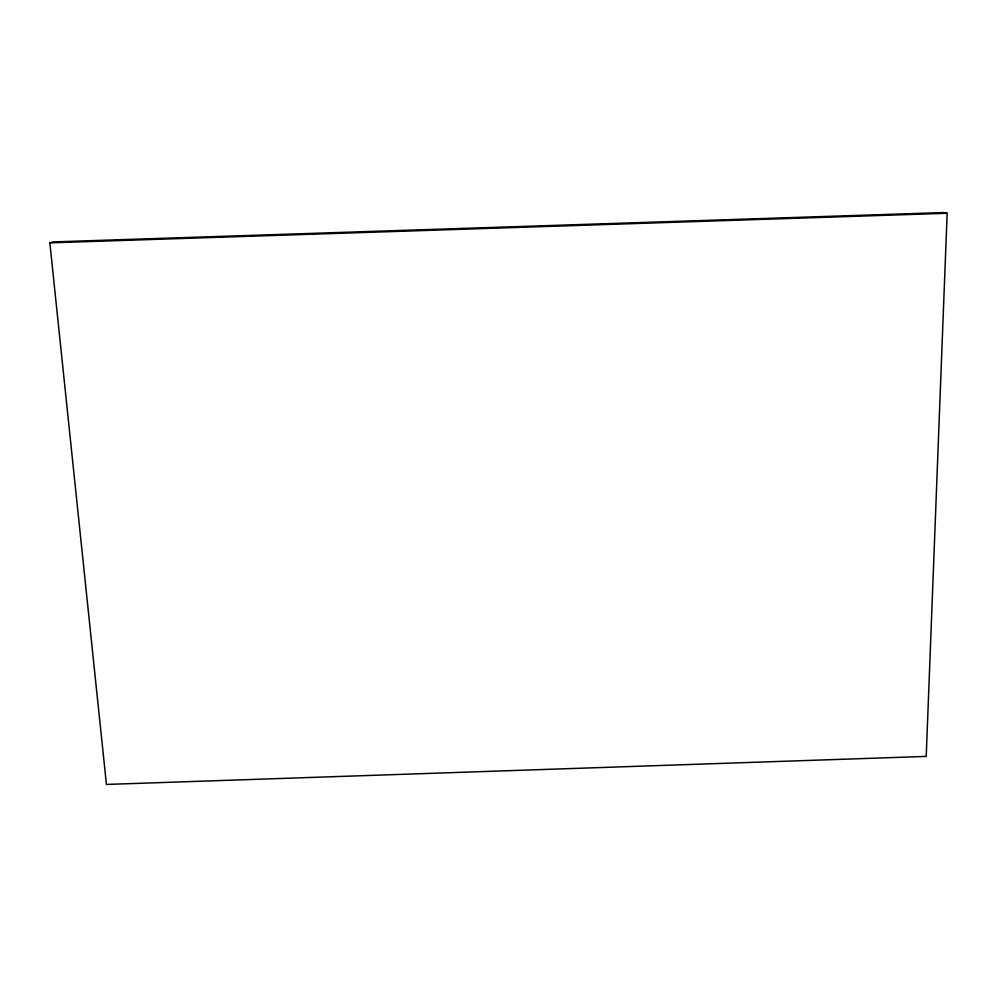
<?xml version="1.0" encoding="UTF-8"?>
<svg xmlns="http://www.w3.org/2000/svg" width="997" height="997" viewBox="0 0 997 997"><rect width="100%" height="100%" fill="white"/><g stroke="black" fill="none" stroke-linecap="round" stroke-linejoin="round"><path stroke-width="1.5" d="M947.15 213.271L926.213 756.411L106.43 784.44L49.85 242.857L53.252 241.91L943.623 212.56L947.15 213.271L49.85 242.857"/></g></svg>
